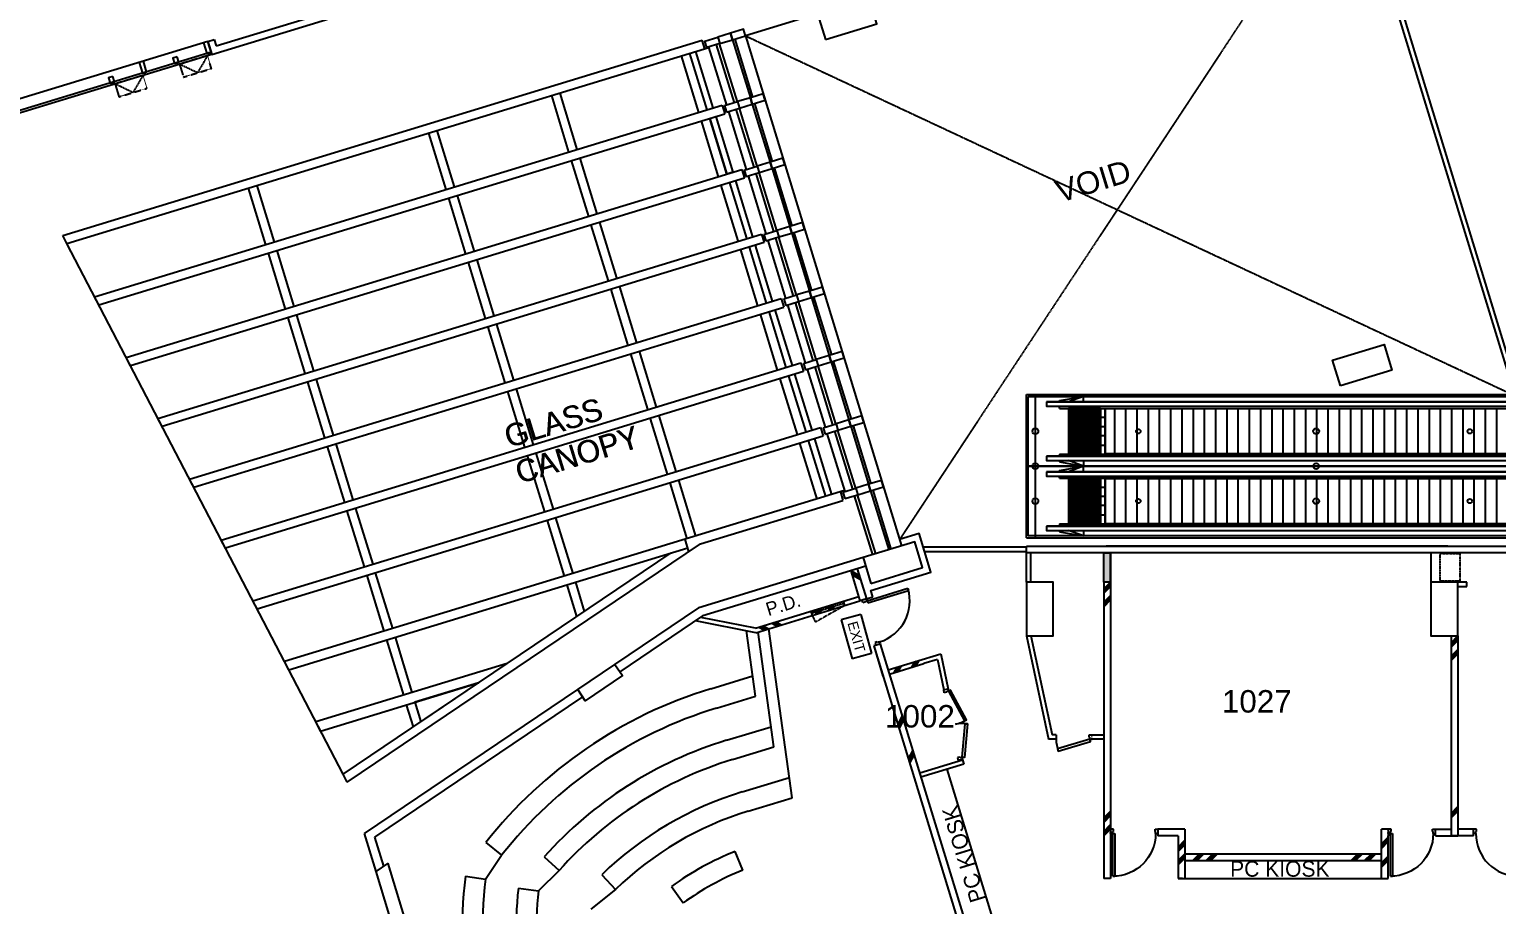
# Model space of a CAD drawing. Header units: millimetres. Extents: x -54207 to 276157, y -140012 to 190352.
# Drawn here: x 41096 to 73736, y 35839 to 55326 of the extents above; entities that cross this region are included whole.
import ezdxf
from ezdxf.enums import TextEntityAlignment as Align

# ---------------------------------------------------------------- set-up
doc = ezdxf.new("R2010")
doc.units = ezdxf.units.MM
for name, pattern in [('CENTER', [50.8, 31.75, -6.35, 6.35, -6.35]), ('DASHED2', [0.375, 0.25, -0.125]), ('HIDDEN2', [4.7625, 3.175, -1.5875]), ('HIDDENX2', [0.75, 0.5, -0.25])]:
    doc.linetypes.add(name, pattern=pattern)
for name, color, linetype in [('00-CONST-30', 8, 'Continuous'), ('A-220-INTERNAL WALLS_PARTITIONS (GROUPED)', 8, 'Continuous'), ('A_Hatch', 8, 'Continuous'), ('A_Text', 8, 'Continuous'), ('COL-105', 8, 'Continuous'), ('DIM', 8, 'Continuous'), ('DLN040__', 8, 'Continuous'), ('DLN041_3', 8, 'Continuous'), ('DLN041__', 8, 'Continuous'), ('DLN061__', 8, 'Continuous'), ('DLN210__', 8, 'Continuous'), ('DLN220__', 8, 'Continuous'), ('DLN240__', 8, 'Continuous'), ('DLN280', 8, 'Continuous'), ('DLN280__', 8, 'Continuous'), ('DLN314__', 8, 'Continuous'), ('DLN325__', 8, 'Continuous'), ('DLN580__', 8, 'Continuous'), ('DLN664__', 8, 'Continuous'), ('FIN', 8, 'Continuous'), ('FITDOOR', 8, 'Continuous'), ('FURNITURE', 8, 'Continuous')]:
    doc.layers.add(name, color=color, linetype=linetype)
doc.styles.add('ROMANS', font='swissl.ttf')
doc.styles.add('SWIS721LT750', font='swissl.ttf')

# ---------------------------------------------------------------- blocks, each defined once
blk = doc.blocks.new('A$C287D2744')
at = {"layer": 'DLN314__'}
blk.add_line((0, 0), (0, -50), dxfattribs=at)
blk.add_lwpolyline([(50, 250), (-50, 250), (-50, 0), (50, 0)], close=True, dxfattribs=at)
blk = doc.blocks.new('DR1CL2')
at = {"layer": 'FITDOOR'}
for p, q in [((50, 0), (0, 0)), ((0, 0), (0, -25)), ((50, 0), (50, -50)), ((12, -25), (0, -25)), ((0, -75), (0, -100)), ((12, -75), (0, -75)), ((62.5, -100), (0, -100)), ((62.5, -50), (50, -50)), ((62.5, -50), (62.5, -100))]:
    blk.add_line(p, q, dxfattribs=at)
blk = doc.blocks.new('DR1CD')
at = {"layer": 'FITDOOR'}
for p, q in [((0, 1), (45, 1)), ((0, 1), (0, 0)), ((45, 0), (45, 1)), ((0, 0), (45, 0))]:
    blk.add_line(p, q, dxfattribs=at)
blk = doc.blocks.new('DR1CM')
at = {"layer": 'FITDOOR'}
blk.add_arc((0, 0), 1, 0, 90, dxfattribs=at)
blk = doc.blocks.new('DR1CR2')
at = {"layer": 'FITDOOR'}
for p, q in [((-50, 0), (-50, -50)), ((-50, 0), (0, 0)), ((0, 0), (0, -25)), ((-62.5, -50), (-50, -50)), ((-62.5, -50), (-62.5, -100)), ((-62.5, -100), (0, -100)), ((-12, -25), (0, -25)), ((-12, -75), (0, -75)), ((0, -75), (0, -100))]:
    blk.add_line(p, q, dxfattribs=at)
blk = doc.blocks.new('210')
at = {"layer": 'DLN314__'}
blk.add_line((1350, -250), (1350, -300), dxfattribs=at)
blk.add_lwpolyline([(1300, -125), (1400, -125), (1400, -250), (1300, -250)], close=True, dxfattribs=at)
blk = doc.blocks.new('WINDOW-OPEN')
at = {"layer": 'DLN314__', "linetype": 'HIDDEN2', "ltscale": 0.05}
blk.add_lwpolyline([(650, 0), (0, 0), (0, 300), (650, 300)], close=True, dxfattribs=at)
blk.add_lwpolyline([(650, 0), (325, 300), (0, 0)], dxfattribs=at)
blk = doc.blocks.new('*X19')
at = {"color": 0}
for p, q in [((-16012, -9854), (-16012, -8838)), ((-15975, -9854), (-15975, -8838)), ((-15938, -9854), (-15938, -8838)), ((-15900, -9854), (-15900, -8838)), ((-15862, -9854), (-15862, -8838)), ((-15825, -9854), (-15825, -8838)), ((-15788, -9854), (-15788, -8838)), ((-15750, -9854), (-15750, -8838)), ((-15712, -9854), (-15712, -8838)), ((-15675, -9854), (-15675, -8838)), ((-15638, -9854), (-15638, -8838)), ((-15600, -9854), (-15600, -8838)), ((-15562, -9854), (-15562, -8838)), ((-15525, -9854), (-15525, -8838)), ((-15488, -9854), (-15488, -8838)), ((-15450, -9854), (-15450, -8838)), ((-15412, -9854), (-15412, -8838)), ((-15375, -9854), (-15375, -8838)), ((-15338, -9854), (-15338, -8838))]:
    blk.add_line(p, q, dxfattribs=at)
blk = doc.blocks.new('*X20')
at = {"color": 0}
for p, q in [((-15000, -9852), (-15000, -8841)), ((-14750, -9852), (-14750, -8841)), ((-14500, -9852), (-14500, -8841)), ((-14250, -9852), (-14250, -8841)), ((-14000, -9852), (-14000, -8841)), ((-13750, -9852), (-13750, -8841)), ((-13500, -9852), (-13500, -8841)), ((-13250, -9852), (-13250, -8841)), ((-13000, -9852), (-13000, -8841)), ((-12750, -9852), (-12750, -8841)), ((-12500, -9852), (-12500, -8841)), ((-12250, -9852), (-12250, -8841)), ((-12000, -9852), (-12000, -8841)), ((-11750, -9852), (-11750, -8841)), ((-11500, -9852), (-11500, -8841)), ((-11250, -9852), (-11250, -8841)), ((-11000, -9852), (-11000, -8841)), ((-10750, -9852), (-10750, -8841)), ((-10500, -9852), (-10500, -8841)), ((-10250, -9852), (-10250, -8841)), ((-10000, -9852), (-10000, -8841)), ((-9750, -9852), (-9750, -8841)), ((-9500, -9852), (-9500, -8841)), ((-9250, -9852), (-9250, -8841)), ((-9000, -9852), (-9000, -8841)), ((-8750, -9852), (-8750, -8841)), ((-8500, -9852), (-8500, -8841)), ((-8250, -9852), (-8250, -8841)), ((-8000, -9852), (-8000, -8841)), ((-7750, -9852), (-7750, -8841)), ((-7500, -9852), (-7500, -8841)), ((-7250, -9852), (-7250, -8841)), ((-7000, -9852), (-7000, -8841)), ((-6750, -9852), (-6750, -8841)), ((-6500, -9852), (-6500, -8841)), ((-6250, -9852), (-6250, -8841)), ((-6000, -9852), (-6000, -8841))]:
    blk.add_line(p, q, dxfattribs=at)
blk = doc.blocks.new('escalator')
for p, q in [((0, 0), (0, 3192)), ((0, 3192), (6562, 3192)), ((41, 3148), (12494, 3148)), ((41, 1598), (41, 3148)), ((201, 3), (201, 3189)), ((450, 3025), (12085, 3025)), ((450, 3025), (450, 2930)), ((738, 3057), (1274, 3148)), ((738, 3025), (738, 3057)), ((1274, 3148), (934, 3025)), ((1274, 3025), (1274, 3148)), ((6562, 3192), (12535, 3192)), ((11261, 3148), (11601, 3025)), ((11797, 3057), (11261, 3148)), ((11261, 3025), (11261, 3148)), ((11797, 3025), (11797, 3057)), ((12085, 3025), (12085, 2930)), ((12334, 0), (12334, 3192)), ((12494, 1598), (12494, 3148)), ((12535, 0), (12535, 3192)), ((450, 2930), (12085, 2930)), ((738, 2881), (738, 2930)), ((738, 2881), (11797, 2881)), ((1274, 2881), (1274, 2930)), ((1650, 2879), (1650, 1865)), ((1750, 2676), (1650, 2676)), ((1750, 2879), (1750, 1868)), ((10785, 2879), (10785, 1868)), ((10785, 2676), (10885, 2676)), ((10885, 2879), (10885, 1865)), ((11261, 2881), (11261, 2930)), ((11797, 2881), (11797, 2930)), ((1750, 2474), (1650, 2474)), ((10785, 2474), (10885, 2474)), ((1750, 2272), (1650, 2272)), ((1750, 2056), (1650, 2056)), ((10785, 2272), (10885, 2272)), ((10785, 2056), (10885, 2056)), ((450, 1817), (12085, 1817)), ((450, 1817), (450, 1722)), ((450, 1722), (12085, 1722)), ((738, 1865), (11797, 1865)), ((738, 1865), (738, 1817)), ((738, 1722), (738, 1689)), ((738, 1689), (1274, 1598)), ((1274, 1598), (934, 1722)), ((1274, 1865), (1274, 1817)), ((1274, 1722), (1274, 1598)), ((11261, 1865), (11261, 1817)), ((11261, 1598), (11601, 1722)), ((11261, 1722), (11261, 1598)), ((11797, 1689), (11261, 1598)), ((11731, 1860), (11841, 1714)), ((11841, 1860), (11731, 1714)), ((11797, 1865), (11797, 1817)), ((11797, 1722), (11797, 1689)), ((12085, 1817), (12085, 1722)), ((12494, 1598), (41, 1598)), ((41, 1594), (12494, 1594)), ((41, 44), (41, 1594)), ((450, 1470), (12085, 1470)), ((450, 1470), (450, 1375)), ((450, 1375), (12085, 1375)), ((738, 1503), (1274, 1594)), ((738, 1470), (738, 1503)), ((738, 1327), (738, 1375)), ((738, 1327), (11797, 1327)), ((1274, 1594), (934, 1470)), ((1274, 1470), (1274, 1594)), ((1274, 1327), (1274, 1375)), ((1650, 1324), (1650, 311)), ((1750, 1324), (1750, 313)), ((10785, 1324), (10785, 313)), ((10885, 1324), (10885, 311)), ((11261, 1594), (11601, 1470)), ((11797, 1503), (11261, 1594)), ((11261, 1470), (11261, 1594)), ((11261, 1327), (11261, 1375)), ((11797, 1470), (11797, 1503)), ((11797, 1327), (11797, 1375)), ((12085, 1470), (12085, 1375)), ((12494, 44), (12494, 1594)), ((1750, 1122), (1650, 1122)), ((10785, 1122), (10885, 1122)), ((1750, 920), (1650, 920)), ((1750, 718), (1650, 718)), ((10785, 920), (10885, 920)), ((10785, 718), (10885, 718)), ((1750, 502), (1650, 502)), ((10785, 502), (10885, 502)), ((0, 0), (6562, 0)), ((12494, 44), (41, 44)), ((450, 262), (12085, 262)), ((450, 262), (450, 167)), ((450, 167), (12085, 167)), ((738, 311), (738, 262)), ((738, 311), (11797, 311)), ((738, 167), (738, 135)), ((738, 135), (1274, 44)), ((1274, 44), (934, 167)), ((1274, 311), (1274, 262)), ((1274, 167), (1274, 44)), ((6562, 0), (12535, 0)), ((11261, 311), (11261, 262)), ((11261, 44), (11601, 167)), ((11261, 167), (11261, 44)), ((11797, 135), (11261, 44)), ((11841, 306), (11731, 160)), ((11731, 306), (11841, 160)), ((11797, 311), (11797, 262)), ((11797, 167), (11797, 135)), ((12085, 262), (12085, 167))]:
    blk.add_line(p, q)
for points in [[(450, 3025), (450, 2930), (12085, 2930), (12085, 3025)], [(1650, 1865), (1650, 2881), (937, 2881), (937, 1865)], [(10785, 2879), (10785, 1868), (1750, 1868), (1750, 2879)], [(10885, 1865), (10885, 2881), (11598, 2881), (11598, 1865)], [(450, 1817), (450, 1722), (12085, 1722), (12085, 1817)], [(11841, 1714), (11841, 1860), (11731, 1860), (11731, 1714)], [(450, 1470), (450, 1375), (12085, 1375), (12085, 1470)], [(1650, 311), (1650, 1327), (937, 1327), (937, 311)], [(10785, 1324), (10785, 313), (1750, 313), (1750, 1324)], [(10885, 311), (10885, 1327), (11598, 1327), (11598, 311)], [(450, 262), (450, 167), (12085, 167), (12085, 262)], [(11841, 160), (11841, 306), (11731, 306), (11731, 160)]]:
    blk.add_lwpolyline(points, close=True)
for centre, radius in [((201, 2373), 65), ((2491, 2373), 50), ((6448, 2373), 65), ((9865, 2373), 50), ((12334, 2373), 65), ((201, 1597), 65), ((6448, 1597), 65), ((12333, 1597), 65), ((201, 819), 65), ((2491, 819), 50), ((6448, 819), 65), ((9865, 819), 50), ((12334, 819), 65)]:
    blk.add_circle(centre, radius)
at = {"color": 8}
for name, p in [('*X19', (16965, 11719)), ('*X20', (16965, 11719)), ('*X19', (16965, 10165)), ('*X20', (16965, 10165))]:
    blk.add_blockref(name, p, dxfattribs=at)
at = {"color": 8, "xscale": -1}
for p in [(-4415, 11719), (-4415, 10165)]:
    blk.add_blockref('*X19', p, dxfattribs=at)
blk = doc.blocks.new('950 door')
at = {"layer": 'FITDOOR', "xscale": -950.0000000000001, "yscale": 950.0000000000001, "zscale": 950, "rotation": 197.0000000012496}
blk.add_blockref('DR1CM', (-220472, 55234), dxfattribs=at)
at = {"layer": 'FITDOOR', "xscale": -1, "rotation": 197.0000000012496}
for name, p in [('DR1CR2', (-219516, 55526)), ('DR1CL2', (-220520, 55219))]:
    blk.add_blockref(name, p, dxfattribs=at)
at = {"layer": 'FITDOOR', "xscale": -1, "yscale": 950.0000000000001, "rotation": 197.0000000012496}
blk.add_blockref('DR1CD', (-220472, 55234), dxfattribs=at)
blk = doc.blocks.new('FSEX-V01')
at = {"layer": 'DLN580__'}
for p, q in [((0, 300), (0, 0)), ((0, 300), (600, 300)), ((600, 300), (600, 0)), ((0, 0), (600, 0))]:
    blk.add_line(p, q, dxfattribs=at)
at = {"layer": 'DLN580__', "style": 'ROMANS'}
blk.add_text('EXIT', height=150, dxfattribs=at).set_placement((300, 150), align=Align.MIDDLE)
blk = doc.blocks.new('1200 access panel')
for p, q in [((-220338, 54282), (-220367, 54377)), ((-221868, 53814), (-221897, 53910))]:
    blk.add_line(p, q)
at = {"layer": 'DLN325__'}
for points in [[(-221008, 53850), (-220980, 53808), (-220357, 54226), (-220385, 54267)], [(-221071, 53831), (-221071, 53781), (-221821, 53778), (-221821, 53828)]]:
    blk.add_lwpolyline(points, close=True, dxfattribs=at)
for centre, start, end in [((-220315, 54302), 197.8494, 216.5621), ((-221898, 53818), 357.4379, 16.1506)]:
    blk.add_arc(centre, 828, start, end, dxfattribs=at)
at = {"layer": 'DLN325__', "extrusion": (4.68204e-66, -2.48949e-66, -1), "xscale": -1, "zscale": -1, "rotation": 163.0000048873354}
blk.add_blockref('DR1CL2', (220338, 54282), dxfattribs=at)
at = {"layer": 'DLN325__', "extrusion": (-2.48949e-66, -4.68204e-66, -1), "zscale": -1, "rotation": 162.999995112728}
blk.add_blockref('DR1CL2', (221868, 53814), dxfattribs=at)

msp = doc.modelspace()

# ---------------------------------------------------------------- hatches: boundary and pattern name
at = {"layer": 'COL-105'}
h = msp.add_hatch(color=256, dxfattribs=at)
h.dxf.hatch_style = 1
h.paths.add_polyline_path([(64999, 43672), (65149, 43672), (65149, 43022), (64999, 43022)])

# ---------------------------------------------------------------- linework, layer by layer
at = {"layer": '00-CONST-30', "ltscale": 0.1}
for p, q in [((55596, 54732, -23994), (55980, 53477, -26367)), ((56171, 53535, -28697), (55787, 54790, -26339)), ((56308, 53577, -2179), (55924, 54832, 180)), ((53283, 52652, -30963), (52900, 53908, -28605)), ((52708, 53849, -26260), (53092, 52594, -28633)), ((56038, 53286, -18016), (56418, 52042, -20371)), ((56230, 53344, -18016), (56610, 52101, -20371)), ((49976, 53014, 19295), (50360, 51759, 16922)), ((50551, 51817, 14592), (50167, 53072, 16950)), ((53150, 52403, -20282), (53531, 51159, -22637)), ((53342, 52461, -20282), (53723, 51218, -22637)), ((56669, 51910, -18016), (57045, 50679, -20348)), ((45965, 51787, -17714), (46349, 50532, -20091)), ((46157, 51846, -17714), (46541, 50591, -20091)), ((50610, 51626, 25273), (50990, 50383, 22918)), ((56477, 51851, -18016), (56853, 50620, -20348)), ((50418, 51567, 25273), (50798, 50324, 22918)), ((53589, 50968, -20282), (53969, 49725, -22637)), ((53781, 51027, -20282), (54157, 49796, -22615)), ((46407, 50341, -20453), (46787, 49098, -22808)), ((46599, 50400, -20453), (46979, 49156, -22808)), ((56916, 50417, -18016), (57296, 49173, -20371)), ((57108, 50475, -18016), (57488, 49232, -20371)), ((50857, 50133, 25273), (51237, 48890, 22918)), ((51049, 50192, 25273), (51429, 48948, 22918)), ((54028, 49534, -20282), (54408, 48291, -22637)), ((54220, 49592, -20282), (54600, 48349, -22637)), ((47038, 48965, -20453), (47418, 47722, -22808)), ((57354, 48982, -18016), (57734, 47739, -20371)), ((57546, 49041, -18016), (57926, 47798, -20371)), ((46846, 48906, -20453), (47226, 47663, -22808)), ((51295, 48698, 25273), (51675, 47455, 22918)), ((51487, 48757, 25273), (51867, 47514, 22918)), ((54466, 48099, -20282), (54843, 46868, -22615)), ((54658, 48158, -20282), (55038, 46915, -22637)), ((47284, 47472, -20453), (47664, 46229, -22808)), ((47476, 47531, -20453), (47856, 46288, -22808)), ((57793, 47548, -18016), (58173, 46305, -20371)), ((57985, 47606, -18016), (58365, 46363, -20371)), ((51734, 47264, 25273), (52114, 46021, 22918)), ((51926, 47323, 25273), (52306, 46079, 22918)), ((55097, 46723, -20282), (55477, 45480, -22637)), ((54908, 46653, -20305), (55285, 45422, -22637)), ((47723, 46038, -20453), (48103, 44794, -22808)), ((47915, 46096, -20453), (48295, 44853, -22808)), ((58231, 46113, -18016), (58611, 44870, -20371)), ((58423, 46172, -18016), (58803, 44929, -20371)), ((52172, 45829, 25273), (52553, 44586, 22918)), ((52364, 45888, 25273), (52745, 44645, 22918)), ((55343, 45230, -20282), (55723, 43987, -22637)), ((55535, 45289, -20282), (55915, 44046, -22637)), ((48161, 44603, -20453), (48541, 43360, -22808)), ((48353, 44662, -20453), (48733, 43419, -22808)), ((52611, 44395, 25273), (52991, 43152, 22918)), ((52803, 44454, 25273), (53183, 43211, 22918)), ((48600, 43169, -20453), (48980, 41925, -22808)), ((48792, 43227, -20453), (49172, 41984, -22808)), ((53050, 42961, 22556), (53266, 42251, 21353)), ((53242, 43019, 22556), (53440, 42369, 21464)), ((49230, 41793, -23170), (49607, 40562, -25502)), ((49038, 41734, -23170), (49415, 40503, -25502)), ((49481, 40288, -25910), (49631, 39796, -26763)), ((49673, 40347, -25910), (49805, 39913, -26652))]:
    msp.add_line(p, q, dxfattribs=at)
at = {"layer": 'A-220-INTERNAL WALLS_PARTITIONS (GROUPED)'}
for points in [[(54123, 41188), (54291, 40939), (53462, 40380), (53294, 40629), (54123, 41188)], [(48807, 36579), (49068, 36754), (49679, 34754), (49392, 34667), (48807, 36579)]]:
    msp.add_lwpolyline(points, dxfattribs=at)
at = {"layer": 'A_Hatch', "ltscale": 0.15, "extrusion": (0.166061, 0.05077, 0.984808)}
for p, q in [((42547, 49370, 429), (56505, 53637, 5557)), ((42641, 49189, 351), (56564, 53446, 5557)), ((43251, 48017, 608), (56944, 52203, 5557)), ((57002, 52012, 5557), (43345, 47836, 606)), ((43955, 46663, 796), (57382, 50768, 5557)), ((57441, 50577, 5557), (44049, 46483, 795)), ((45363, 43957, 1204), (58259, 47900, 5557)), ((58318, 47708, 5557), (45457, 43776, 1204))]:
    msp.add_line(p, q, dxfattribs=at)
at = {"layer": 'A_Hatch', "ltscale": 0.15, "extrusion": (-0.292372, 0.956305, 0)}
for p, q in [((44659, 45310, 995), (57821, 49334, 5557)), ((46065, 42603, 1431), (58698, 46465, 5557))]:
    msp.add_line(p, q, dxfattribs=at)
at = {"layer": 'A_Hatch', "ltscale": 0.15, "extrusion": (0.292372, -0.956305, 0)}
for p, q in [((44753, 45130, 994), (57879, 49143, 5557)), ((46161, 42423, 1426), (58756, 46274, 5557))]:
    msp.add_line(p, q, dxfattribs=at)
at = {"layer": 'A_Hatch', "ltscale": 0.15, "extrusion": (-0.166061, -0.05077, -0.984808)}
for p, q in [((59226, 45058, 5585), (46771, 41250, 1659)), ((56027, 43871, 4555), (59195, 44839, 5557)), ((46865, 41070, 1661), (55741, 43783, 4465))]:
    msp.add_line(p, q, dxfattribs=at)
at = {"layer": 'A_Hatch', "ltscale": 0.06, "extrusion": (-0.166061, -0.05077, -0.984808)}
for p, q in [((51722, 41208), (47470, 39908)), ((47575, 39705), (51084, 40778))]:
    msp.add_line(p, q, dxfattribs=at)
at = {"layer": 'A_Text'}
for p, q in [((56505, 53637, 5557), (56564, 53446, 5557)), ((56560, 53628, 5557), (56604, 53485, 5557)), ((56366, 53386, -2179), (56746, 52143, -2179)), ((56805, 51951, -2179), (57185, 50708, -2179)), ((56944, 52203, 5557), (57002, 52012, 5557)), ((56999, 52194, 5557), (57043, 52050, 5557)), ((41933, 50555), (41837, 50734)), ((57382, 50768, 5557), (57441, 50577, 5557)), ((57437, 50759, 5557), (57481, 50616, 5557)), ((57243, 50517, -2179), (57623, 49274, -2179)), ((42641, 49189), (42547, 49370)), ((57821, 49334, 5557), (57879, 49143, 5557)), ((57876, 49325, 5557), (57920, 49181, 5557)), ((57682, 49082, -2179), (58062, 47839, -2179)), ((43345, 47836), (43251, 48017)), ((58259, 47900, 5557), (58318, 47708, 5557)), ((58315, 47890, 5557), (58358, 47747, 5557)), ((58120, 47648, -2179), (58500, 46405, -2179)), ((44049, 46483), (43955, 46663)), ((58698, 46465, 5557), (58756, 46274, 5557)), ((58753, 46456, 5557), (58797, 46312, 5557)), ((58559, 46213, -2179), (58939, 44970, -2179)), ((44753, 45130), (44659, 45310)), ((59137, 45031, 5557), (59195, 44839, 5557)), ((59192, 45021, 5557), (59236, 44878, 5557)), ((45457, 43776), (45363, 43957)), ((46161, 42423), (46067, 42603)), ((46865, 41070), (46771, 41250)), ((47575, 39705), (47470, 39908)), ((48166, 38569), (48073, 38747))]:
    msp.add_line(p, q, dxfattribs=at)
at = {"layer": 'A_Text', "ltscale": 0.05}
msp.add_line((48983, 40136), (49489, 40290, 17880), dxfattribs=at)
at = {"layer": 'DIM'}
msp.add_line((56121, 54893, 5557), (56063, 55084, 5557), dxfattribs=at)
at = {"layer": 'DLN061__'}
for p, q in [((59557, 43168), (59370, 43268)), ((59557, 43168), (59370, 43268)), ((59572, 43120), (59385, 43220)), ((59572, 43120), (59385, 43220)), ((59586, 43073), (59399, 43172)), ((59586, 43073), (59399, 43172)), ((64999, 42872), (65149, 43022)), ((64999, 42822), (65149, 42972)), ((64999, 42772), (65149, 42922)), ((58802, 42471), (58927, 42405)), ((58850, 42486), (58975, 42419)), ((58898, 42500), (59023, 42434)), ((64999, 42572), (65149, 42722)), ((64999, 42522), (65149, 42672)), ((64999, 42472), (65149, 42622)), ((57609, 42106), (57734, 42040)), ((57657, 42121), (57782, 42054)), ((57705, 42136), (57830, 42069)), ((58515, 42383), (58640, 42317)), ((58563, 42398), (58688, 42332)), ((58611, 42413), (58736, 42346)), ((57322, 42019), (57447, 41952)), ((57370, 42033), (57495, 41967)), ((57418, 42048), (57543, 41981)), ((72724, 41672), (72874, 41822)), ((72724, 41622), (72874, 41772)), ((72724, 41572), (72874, 41722)), ((72724, 41372), (72874, 41522)), ((72724, 41322), (72874, 41472)), ((60333, 41005), (60400, 41130)), ((60381, 41019), (60448, 41144)), ((60429, 41034), (60495, 41159)), ((60724, 41124), (60791, 41249)), ((60772, 41139), (60839, 41264)), ((60820, 41153), (60886, 41278)), ((60820, 41153), (60886, 41278)), ((72724, 41272), (72874, 41422)), ((60511, 40048), (60412, 39860)), ((60526, 40000), (60426, 39813)), ((60541, 39952), (60441, 39765)), ((60747, 39276), (60648, 39089)), ((60762, 39228), (60662, 39041)), ((60776, 39180), (60677, 38993)), ((64999, 37772), (65149, 37922)), ((64999, 37722), (65149, 37872)), ((72724, 37872), (72874, 38022)), ((72874, 38022), (72724, 37872)), ((72724, 37822), (72874, 37972)), ((72724, 37772), (72874, 37922)), ((72874, 37922), (72724, 37772)), ((64999, 37672), (65149, 37822)), ((64999, 37472), (65149, 37622)), ((64999, 37422), (65149, 37572)), ((64999, 37372), (65149, 37522)), ((66649, 37123), (66799, 37273)), ((66649, 37073), (66799, 37223)), ((71174, 37193), (71324, 37343)), ((71174, 37143), (71324, 37293)), ((71174, 37093), (71324, 37243)), ((66649, 37023), (66799, 37173)), ((66649, 36823), (66799, 36973)), ((66649, 36773), (66799, 36923)), ((67124, 36972), (66974, 36822)), ((67174, 36972), (67024, 36822)), ((67224, 36972), (67074, 36822)), ((67424, 36972), (67274, 36822)), ((67474, 36972), (67324, 36822)), ((67524, 36972), (67374, 36822)), ((70499, 36822), (70649, 36972)), ((70549, 36822), (70699, 36972)), ((70599, 36822), (70749, 36972)), ((70799, 36822), (70949, 36972)), ((70849, 36822), (70999, 36972)), ((70899, 36822), (71049, 36972)), ((71174, 36772), (71324, 36922)), ((66649, 36723), (66799, 36873)), ((71174, 36722), (71324, 36872)), ((71174, 36672), (71324, 36822))]:
    msp.add_line(p, q, dxfattribs=at)
at = {"layer": 'DLN210__'}
for p, q in [((70475, 59163), (74134, 47197)), ((70542, 59288), (74238, 47197)), ((58628, 55672), (57026, 55182)), ((57026, 55182), (60498, 43826)), ((45066, 55055), (40715, 53725)), ((41837, 50734), (56063, 55084)), ((41933, 50555), (56211, 54920)), ((56740, 55095), (57134, 53804)), ((56787, 55109), (57182, 53818)), ((45139, 54816), (40788, 53486)), ((45154, 54768), (40803, 53438)), ((57178, 53660), (57573, 52369)), ((57226, 53675), (57621, 52384)), ((57617, 52226), (58011, 50935)), ((57665, 52240), (58059, 50949)), ((58055, 50791), (58450, 49500)), ((58103, 50806), (58498, 49515)), ((58494, 49357), (58889, 48066)), ((58542, 49371), (58936, 48080)), ((58932, 47922), (59327, 46631)), ((58980, 47937), (59375, 46646)), ((59371, 46488), (59766, 45197)), ((59419, 46502), (59813, 45211)), ((59810, 45053), (60212, 43738)), ((59857, 45068), (60259, 43753)), ((63274, 43797), (60981, 43797)), ((59643, 43565), (55992, 42448)), ((63274, 43697), (61011, 43697)), ((59701, 43373), (56079, 42266))]:
    msp.add_line(p, q, dxfattribs=at)
at = {"layer": 'DLN220__', "linetype": 'CENTER', "ltscale": 0.1}
for p, q in [((70475, 59163), (60455, 43970)), ((57026, 55182), (74086, 47197))]:
    msp.add_line(p, q, dxfattribs=at)
at = {"layer": 'DLN220__'}
for p, q in [((45154, 54768), (49362, 56054)), ((45253, 54955), (49079, 56125)), ((45066, 55055), (45210, 55099)), ((45066, 55055), (45154, 54768)), ((45210, 55099), (45253, 54955)), ((63274, 43822), (76655, 43822)), ((63274, 43672), (63274, 43822)), ((72649, 43822), (65049, 43822)), ((63274, 43022), (63274, 43722)), ((72874, 43672), (63274, 43672)), ((63374, 43022), (63374, 43672)), ((72274, 43672), (72274, 43022)), ((76742, 43672), (72874, 43672)), ((59369, 43272), (59573, 42602)), ((59512, 43316), (59717, 42646)), ((64999, 43022), (64999, 36422)), ((65149, 43022), (64999, 43022)), ((65149, 43022), (65149, 36422)), ((73074, 43022), (72874, 43022)), ((72874, 42922), (73074, 42922)), ((73074, 42922), (73074, 43022)), ((54123, 41188), (55992, 42448)), ((57251, 41997), (59544, 42698)), ((57257, 41894), (59573, 42602)), ((58488, 42375), (59206, 42594)), ((59235, 42499), (59206, 42594)), ((59717, 42646), (59573, 42602)), ((54235, 41022), (56079, 42266)), ((57257, 41894), (55915, 42155)), ((57251, 41997), (56032, 42234)), ((58518, 42280), (58488, 42375)), ((63274, 41822), (63764, 39522)), ((63376, 41822), (63845, 39622)), ((72724, 41822), (72724, 37372)), ((72874, 41822), (72874, 37372)), ((60024, 41642), (59880, 41598)), ((59880, 41598), (62920, 31655)), ((59880, 41598), (60085, 40929)), ((60024, 41642), (62674, 32974)), ((60199, 41068), (61371, 41427)), ((60228, 40973), (60994, 41207)), ((61296, 41299), (60994, 41207)), ((61296, 41299), (61435, 40619)), ((61371, 41427), (61533, 40640)), ((48548, 37427), (53294, 40629)), ((48783, 37344), (53406, 40463)), ((63874, 39522), (63764, 39522)), ((63936, 39622), (63845, 39622)), ((63936, 39522), (63874, 39522)), ((64674, 39622), (64999, 39622)), ((64999, 39522), (64736, 39522)), ((60901, 38773), (61857, 39066)), ((61886, 38970), (60930, 38678)), ((61857, 39066), (61886, 38970)), ((48807, 36579), (48548, 37427)), ((48981, 36696), (48783, 37344)), ((66799, 37522), (66199, 37522)), ((66199, 37522), (66199, 37372)), ((66649, 37372), (66199, 37372)), ((66649, 37372), (66649, 36422)), ((66799, 37522), (66799, 36422)), ((71324, 37522), (71174, 37522)), ((71174, 36422), (71174, 37522)), ((71324, 37522), (71324, 37372)), ((71324, 36422), (71324, 37372)), ((71324, 37372), (71324, 37372)), ((72374, 37372), (72374, 37522)), ((72374, 37522), (72724, 37522)), ((72374, 37372), (72374, 37522)), ((72374, 37372), (72724, 37372)), ((72574, 37522), (72724, 37522)), ((72574, 37372), (72724, 37372)), ((72724, 37372), (72874, 37372)), ((72874, 37372), (72724, 37372)), ((73224, 37522), (72874, 37522)), ((73224, 37522), (72874, 37522)), ((73224, 37372), (72874, 37372)), ((73224, 37372), (72874, 37372)), ((73224, 37372), (73224, 37522)), ((73224, 37372), (73224, 37522)), ((66799, 36972), (71174, 36972)), ((66799, 36822), (71174, 36822)), ((65149, 36422), (64999, 36422)), ((66749, 36422), (66649, 36422)), ((66649, 36422), (66799, 36422)), ((71174, 36422), (71324, 36422))]:
    msp.add_line(p, q, dxfattribs=at)
at = {"layer": 'DLN220__', "linetype": 'HIDDEN2', "ltscale": 0.1}
msp.add_line((59220, 42547), (58503, 42327), dxfattribs=at)
at = {"layer": 'DLN220__'}
msp.add_lwpolyline([(61381, 46778, 0, 0, 0.520567), (61381, 46778, 0, 10000, 0.520567)], format="xyseb", dxfattribs=at)
for points in [[(64999, 43022), (64999, 43672)], [(65149, 43022), (65149, 43672)], [(63936, 39622), (63936, 39522)]]:
    msp.add_lwpolyline(points, dxfattribs=at)
msp.add_lwpolyline([(64999, 43672), (65149, 43672), (65149, 43022), (64999, 43022)], close=True, dxfattribs=at)
at = {"layer": 'DLN240__'}
for p, q in [((56254, 40646), (57188, 40932)), ((56385, 40216), (57250, 40480)), ((56604, 39499), (57596, 39802)), ((56736, 39068), (57658, 39350)), ((56955, 38351), (58003, 38671)), ((57087, 37921), (58065, 38220)), ((51248, 37221), (51599, 36939)), ((51246, 36409), (51599, 36939)), ((52547, 36903), (52879, 36599)), ((56966, 36607), (56796, 37024)), ((52879, 36599), (52421, 36148)), ((50800, 36473), (51246, 36409)), ((53829, 36506), (54134, 36175)), ((55382, 36247), (55640, 35878)), ((51975, 36204), (52421, 36148)), ((54134, 36175), (53587, 35743))]:
    msp.add_line(p, q, dxfattribs=at)
for points in [[(57250, 40480), (57051, 41934)], [(57658, 39350), (57307, 41909)], [(58065, 38220), (57549, 41983)]]:
    msp.add_lwpolyline(points, dxfattribs=at)
for centre, radius, start, end in [((59221, 30940), 10150, 107, 141.7678), ((59221, 30940), 9700, 107, 141.7942), ((59221, 30940), 8950, 107, 138.2199), ((59221, 30940), 8500, 107, 138.2582), ((59221, 30940), 7750, 107, 134.0897), ((59221, 30940), 7300, 107, 134.1772), ((59221, 30940), 6550, 111.7338, 125.8824), ((59221, 30940), 6100, 111.7017, 125.9469), ((57828, 35463), 7100, 171.8157, 222.1843), ((57828, 35463), 6650, 171.8157, 222.1843), ((57828, 35463), 5900, 172.7791, 221.2209), ((57828, 35463), 5450, 172.7791, 221.2209)]:
    msp.add_arc(centre, radius, start, end, dxfattribs=at)
at = {"layer": 'DLN280'}
for p, q in [((56207, 54932, 6443), (56602, 53641, 12000)), ((56377, 54984, 6443), (56771, 53693, 12000)), ((56377, 54984, -5557), (56771, 53693, -4925)), ((56444, 55004, -5557), (56839, 53713, -4925)), ((56560, 53628, 4620), (56847, 53716, -1002)), ((56604, 53485, 19577), (56891, 53572, -4000)), ((56815, 53549, 12000), (57210, 52258, 12000)), ((56815, 53549, -4855), (57210, 52258, -4223)), ((56883, 53570, -4855), (57278, 52279, -4223)), ((56646, 53497, 12000), (57041, 52206, 12000)), ((56999, 52194, 4620), (57286, 52281, -1002)), ((57043, 52050, 19577), (57330, 52138, -4000)), ((57084, 52063, 12000), (57479, 50772, 12000)), ((57254, 52115, 12000), (57648, 50824, 12000)), ((57254, 52115, -4153), (57648, 50824, -3521)), ((57321, 52135, -4153), (57716, 50844, -3521)), ((57437, 50759, 4620), (57725, 50847, -1002)), ((57481, 50616, 19577), (57768, 50704, -4000)), ((57523, 50628, 12000), (57918, 49337, 12000)), ((57692, 50680, 12000), (58087, 49389, 12000)), ((57692, 50680, -3451), (58087, 49389, -2819)), ((57760, 50701, -3451), (58155, 49410, -2819)), ((57876, 49325, 4620), (58163, 49413, -1002)), ((57920, 49181, 19577), (58207, 49269, -4000)), ((57961, 49194, 12000), (58356, 47903, 12000)), ((58131, 49246, 12000), (58525, 47955, 12000)), ((58131, 49246, -2749), (58525, 47955, -2117)), ((58199, 49267, -2749), (58593, 47975, -2117)), ((58315, 47890, 4620), (58602, 47978, -1002)), ((58358, 47747, 19577), (58645, 47835, -4000)), ((58400, 47760, 12000), (58795, 46469, 12000)), ((58569, 47811, 12000), (58964, 46520, 12000)), ((58569, 47811, -2047), (58964, 46520, -1415)), ((58637, 47832, -2047), (59032, 46541, -1415)), ((58753, 46456, 4620), (59040, 46544, -1002)), ((58797, 46312, 19577), (59084, 46400, -4000)), ((59008, 46377, 12000), (59403, 45086, 12000)), ((59008, 46377, -1345), (59403, 45086, -714)), ((59076, 46398, -1345), (59470, 45107, -714)), ((58839, 46325, 12000), (59233, 45034, 12000)), ((59192, 45021, 4620), (59479, 45109, -1002)), ((59236, 44878, 19577), (59523, 44966, -4000)), ((59446, 44942, 12000), (59848, 43627, 12000)), ((59446, 44942, -643), (59848, 43627)), ((59514, 44963, -643), (59916, 43648)), ((55768, 43696, -8456), (55683, 43975, -8456))]:
    msp.add_line(p, q, dxfattribs=at)
at = {"layer": 'DLN280', "ltscale": 0.08}
msp.add_line((48073, 38747), (41933, 50555), dxfattribs=at)
at = {"layer": 'DLN280'}
for points, elevation in [([(56230, 53344), (56366, 53386), (56746, 52143), (56610, 52101)], -18016), ([(49673, 40347), (49805, 39913), (51084, 40778), (49673, 40347)], -43790)]:
    msp.add_lwpolyline(points, close=True, dxfattribs=dict(at, elevation=elevation))
at = {"layer": 'DLN280__'}
for p, q in [((56409, 55150), (56453, 55007)), ((48166, 38569), (56027, 43871)), ((48073, 38747), (55372, 43671))]:
    msp.add_line(p, q, dxfattribs=at)
for points in [[(58804, 55098), (59951, 55449), (59776, 56023), (58628, 55672)], [(59818, 42991), (60966, 43342), (60790, 43915), (59643, 43565)], [(59818, 42991), (60966, 43342), (60790, 43915), (59643, 43565)], [(59818, 42991), (60966, 43342), (60790, 43915), (59643, 43565)], [(59818, 42991), (60966, 43342), (60790, 43915), (59643, 43565)], [(63274, 43022), (63274, 41822), (63874, 41822), (63874, 43022)], [(72274, 43022), (72274, 41822), (72874, 41822), (72874, 43022)], [(72274, 43022), (72274, 41822), (72874, 41822), (72874, 43022)], [(72274, 43022), (72274, 41822), (72874, 41822), (72874, 43022)]]:
    msp.add_lwpolyline(points, close=True, dxfattribs=at)
at = {"layer": 'DLN280__', "elevation": 5557}
msp.add_lwpolyline([(56453, 55007), (56166, 54919), (56122, 55063), (56409, 55150)], dxfattribs=at)
at = {"layer": 'DLN280__'}
msp.add_lwpolyline([(70259, 47386), (70084, 47959), (71231, 48310), (71407, 47736), (70259, 47386)], dxfattribs=at)
msp.add_lwpolyline([(70259, 47386), (70084, 47959), (71231, 48310), (71407, 47736), (70259, 47386)], dxfattribs=at)
at = {"layer": 'DLN314__'}
for points in [[(56453, 55007), (56740, 55095), (56696, 55238), (56409, 55150)], [(56740, 55095), (57026, 55182), (56983, 55326), (56696, 55238)], [(57178, 53660), (57465, 53748), (57421, 53891), (57134, 53804)], [(56891, 53572), (57178, 53660), (57134, 53804), (56847, 53716)], [(57330, 52138), (57617, 52226), (57573, 52369), (57286, 52281)], [(57617, 52226), (57904, 52313), (57860, 52457), (57573, 52369)], [(57768, 50704), (58055, 50791), (58011, 50935), (57725, 50847)], [(58055, 50791), (58342, 50879), (58298, 51022), (58011, 50935)], [(58207, 49269), (58494, 49357), (58450, 49500), (58163, 49413)], [(58494, 49357), (58781, 49444), (58737, 49588), (58450, 49500)], [(58645, 47835), (58932, 47922), (58889, 48066), (58602, 47978)], [(58932, 47922), (59219, 48010), (59175, 48153), (58889, 48066)], [(59371, 46488), (59658, 46576), (59614, 46719), (59327, 46631)], [(59084, 46400), (59371, 46488), (59327, 46631), (59040, 46544)], [(59523, 44966), (59810, 45053), (59766, 45197), (59479, 45109)], [(59810, 45053), (60096, 45141), (60053, 45285), (59766, 45197)]]:
    msp.add_lwpolyline(points, close=True, dxfattribs=at)
at = {"layer": 'DLN325__', "linetype": 'HIDDENX2', "ltscale": 0.3}
msp.add_line((59235, 42499), (58584, 42131), dxfattribs=at)
at = {"layer": 'DLN325__', "linetype": 'DASHED2'}
msp.add_lwpolyline([(72924, 43047), (72924, 43647), (72474, 43647), (72474, 43047)], close=True, dxfattribs=at)
at = {"layer": 'DLN325__'}
msp.add_lwpolyline([(63970, 39305), (63984, 39257), (64702, 39474), (64687, 39522)], close=True, dxfattribs=at)
at = {"layer": 'DLN325__', "linetype": 'HIDDENX2', "ltscale": 0.3}
msp.add_arc((59086, 42443), 591, 196.057, 211.8699, dxfattribs=at)
at = {"layer": 'DLN325__'}
msp.add_arc((64764, 39534), 828, 180.8494, 199.5621, dxfattribs=at)
at = {"layer": 'FIN'}
msp.add_line((59717, 42646), (59860, 42690), dxfattribs=at)
msp.add_lwpolyline([(59860, 42690), (59816, 42833), (61150, 43241), (60887, 44102), (60455, 43970)], dxfattribs=at)
at = {"layer": 'FITDOOR'}
msp.add_lwpolyline([(110975, 25170, 0, 0, 0.520567), (110975, 25170, 0, 330364, 0.520567)], format="xyseb", dxfattribs=at)
at = {"layer": 'FURNITURE'}
for p, q in [((61504, 38853), (63031, 33859)), ((66749, 36422), (71174, 36422))]:
    msp.add_line(p, q, dxfattribs=at)

# ---------------------------------------------------------------- block references
at = {"layer": 'DLN314__'}
for name, p, rotation in [('A$C287D2744', (45091, 54801), 16.99999999999279), ('A$C287D2744', (43657, 54363), 16.99999999999279), ('1200 access panel', (136208, 254927), 84.6272702793702), ('950 door', (266064, -79858), 343.0000000000105)]:
    msp.add_blockref(name, p, dxfattribs=dict(at, rotation=rotation))
at = {"layer": 'DLN314__', "xscale": -1}
for name, p, rotation in [('210', (45592, 55216), 17.00000000006685), ('WINDOW-OPEN', (44437, 54549), 197.0000000000985), ('210', (44158, 54777), 17.00000000006685), ('WINDOW-OPEN', (43002, 54110), 197.0000000000985), ('950 door', (228826, -109276), 124.0063356201343), ('950 door', (-120466, -79858), 16.99999999999682)]:
    msp.add_blockref(name, p, dxfattribs=dict(at, rotation=rotation))
at = {"layer": 'DLN325__', "extrusion": (3.74961e-66, -3.74961e-66, -1), "xscale": -1, "zscale": -1, "rotation": 180.0000048877291}
msp.add_blockref('DR1CL2', (-64736, 39522), dxfattribs=at)
at = {"layer": 'DLN580__', "xscale": 1.500000000000211, "yscale": 1.500000000000211, "zscale": 1.500000000000211, "rotation": 285.5055323380557}
msp.add_blockref('FSEX-V01', (59157, 42178), dxfattribs=at)
at = {"layer": 'DLN664__', "ltscale": 0.05}
msp.add_blockref('escalator', (63274, 44005), dxfattribs=at)
at = {"layer": 'FITDOOR', "xscale": -1, "rotation": 180}
for name, p in [('DR1CL2', (65149, 37422)), ('DR1CR2', (66199, 37422))]:
    msp.add_blockref(name, p, dxfattribs=at)
at = {"layer": 'FITDOOR', "xscale": -1, "yscale": 950.0000000000013, "rotation": 180}
msp.add_blockref('DR1CD', (65199, 37422), dxfattribs=at)
at = {"layer": 'FITDOOR', "xscale": -950, "yscale": 950.0000000000013, "zscale": 950, "rotation": 180.0000000012506}
msp.add_blockref('DR1CM', (65199, 37422), dxfattribs=at)

# ---------------------------------------------------------------- texts
at = {"layer": 'DLN040__', "char_height": 500, "width": 3775.57, "attachment_point": 1, "rotation": 17, "style": 'SWIS721LT750'}
for insert in [(51609, 46482), (51622, 46482)]:
    msp.add_mtext('{\\fUnivers|b0|i0|c0|p34;GLASS CANOPY}', dxfattribs=dict(at, insert=insert))
at = {"layer": 'DLN041_3', "style": 'SWIS721LT750'}
for s, p in [('1027', (67623, 40116)), ('1002', (60130, 39783))]:
    msp.add_text(s, height=500, dxfattribs=at).set_placement(p)
at = {"layer": 'DLN041__', "style": 'SWIS721LT750'}
msp.add_text('VOID', height=500, rotation=17, dxfattribs=at).set_placement((64016, 51459))
at = {"layer": 'DLN041__', "insert": (57534, 42262), "char_height": 300, "width": 1310.63, "attachment_point": 7, "rotation": 17, "style": 'SWIS721LT750'}
msp.add_mtext('{\\fUnivers|b0|i0|c0|p34;P.D.}', dxfattribs=at)
at = {"layer": 'FURNITURE', "insert": (62376, 35957), "char_height": 350, "width": 4498.59, "attachment_point": 7, "rotation": 107, "style": 'SWIS721LT750'}
msp.add_mtext('{\\fUnivers|b0|i0|c0|p34;PC KIOSK}', dxfattribs=at)
at = {"layer": 'FURNITURE', "insert": (67807, 36457), "char_height": 350, "width": 4498.59, "attachment_point": 7, "style": 'SWIS721LT750'}
msp.add_mtext('{\\fUnivers|b0|i0|c0|p34;PC KIOSK}', dxfattribs=at)

doc.saveas('drawing.dxf')
